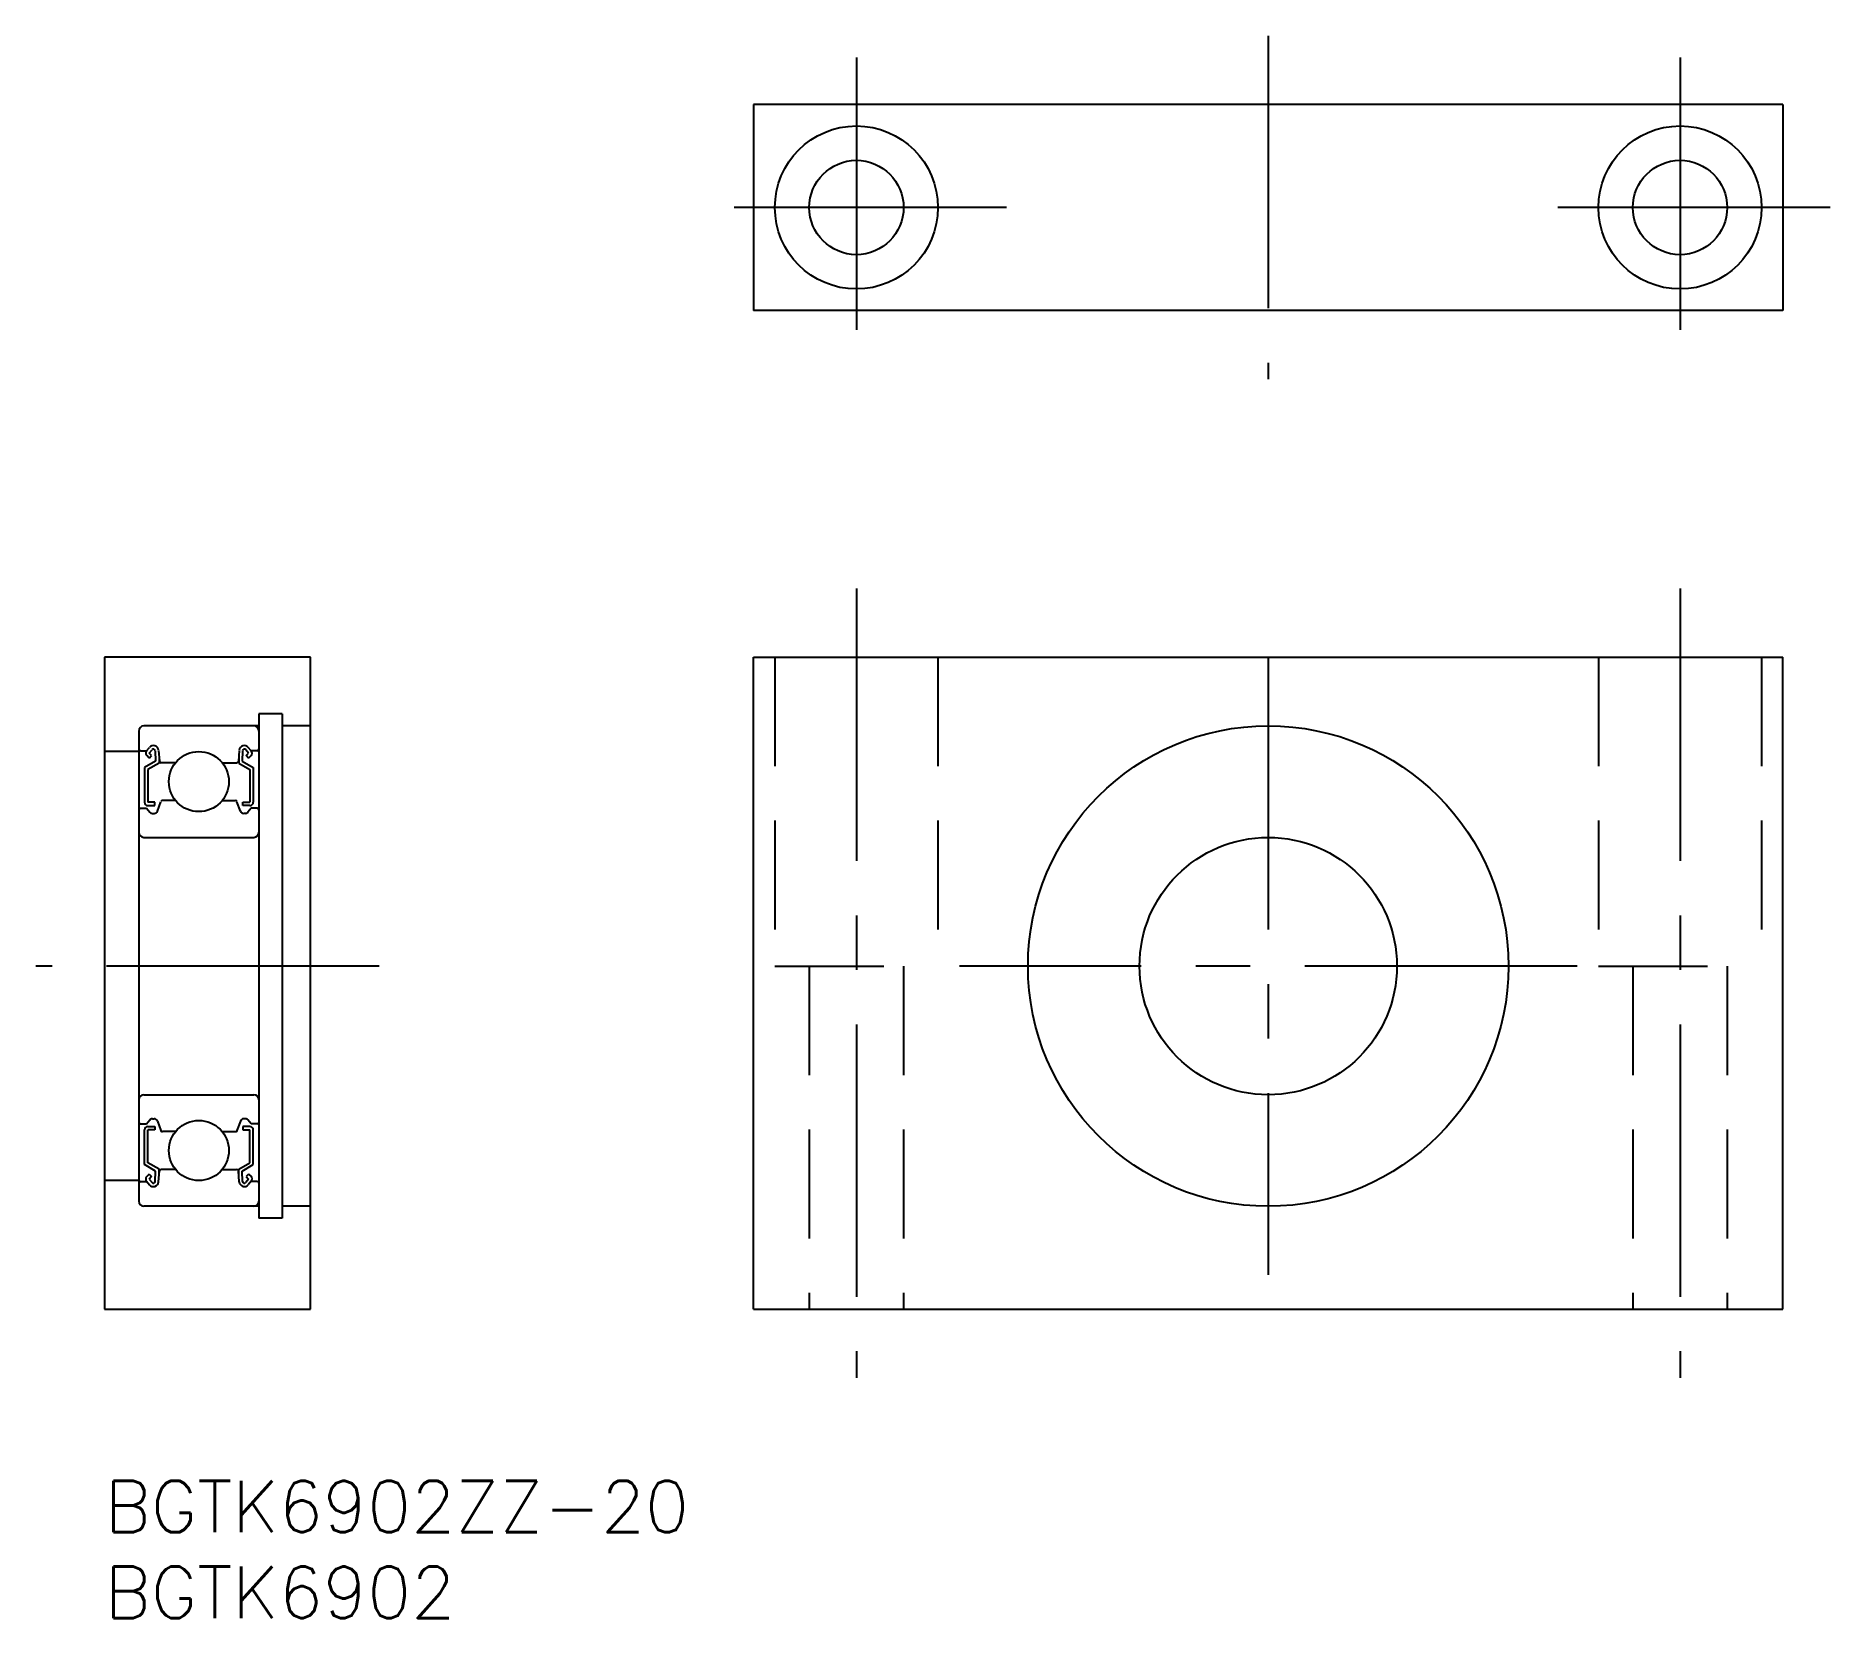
# Model space of a CAD drawing. Extents: x -4 to 101, y -8 to 84.
import ezdxf

# ---------------------------------------------------------------- set-up
doc = ezdxf.new("R2010")
doc.units = 0
doc.header["$LTSCALE"] = 0.5
doc.linetypes.add('CENTER', pattern=[50.8, 31.75, -6.35, 6.35, -6.35])
doc.linetypes.add('DASHED', pattern=[19.05, 12.7, -6.35])
for name, color, linetype in [('MSM_CENTER', 1, 'CENTER'), ('MSM_CONTINUOUS', 7, 'CONTINUOUS'), ('MSM_DASHED', 4, 'DASHED'), ('MSM_PART_NUMBER', 7, 'CONTINUOUS')]:
    doc.layers.add(name, color=color, linetype=linetype)
doc.styles.get("Standard").update_dxf_attribs({"font": 'txt.shx', "height": 3, "bigfont": 'bigfont.shx'})

# ---------------------------------------------------------------- blocks, each defined once
blk = doc.blocks.new('*U6')
at = {"layer": 'MSM_PART_NUMBER'}
blk.add_text('BGTK6902ZZ-20', height=3, dxfattribs=at).set_placement((0, -3))
blk = doc.blocks.new('*U7')
at = {"layer": 'MSM_PART_NUMBER'}
blk.add_text('BGTK6902', height=3, dxfattribs=at).set_placement((0, -8))

msp = doc.modelspace()

# ---------------------------------------------------------------- linework, layer by layer
at = {"layer": 'MSM_CENTER'}
for p, q in [((67.82, 84.21), (67.82, 64.21)), ((43.82, 82.96), (43.82, 65.46)), ((91.82, 82.96), (91.82, 65.46)), ((52.57, 74.21), (35.07, 74.21)), ((100.57, 74.21), (83.07, 74.21)), ((43.82, 52), (43.82, 6)), ((91.82, 52), (91.82, 6)), ((67.82, 48), (67.82, 12)), ((16, 30), (-4, 30)), ((85.82, 30), (49.82, 30))]:
    msp.add_line(p, q, dxfattribs=at)
at = {"layer": 'MSM_CONTINUOUS'}
for p, q in [((37.82, 80.21), (37.82, 68.21)), ((97.82, 80.21), (37.82, 80.21)), ((97.82, 80.21), (97.82, 68.21)), ((97.82, 68.21), (37.82, 68.21)), ((0, 48), (0, 10)), ((12, 48), (0, 48)), ((12, 10), (12, 48)), ((37.82, 10), (37.82, 48)), ((37.82, 48), (97.82, 48)), ((97.82, 10), (97.82, 48)), ((9, 44), (2.3, 44)), ((9, 44.7), (9, 15.3)), ((10.35, 44.7), (9, 44.7)), ((10.35, 44.7), (10.35, 15.3)), ((12, 44), (10.35, 44)), ((2, 43.7), (2, 16.3)), ((2, 42.5), (0, 42.5)), ((2.1, 42.55), (2.46, 42.55)), ((2.98, 41.95), (2.33, 41.57)), ((2.45, 42.54), (2.62, 42.74)), ((2.6, 42.12), (2.46, 42.27)), ((3.18, 41.83), (2.53, 41.46)), ((2.6, 42.41), (2.77, 42.61)), ((2.74, 42.27), (2.6, 42.41)), ((2.6, 42.12), (2.74, 42.27)), ((2.95, 42.55), (2.98, 41.95)), ((3.15, 42.57), (3.2, 41.94)), ((3.18, 42.2), (3.18, 41.83)), ((4.14, 41.85), (3.3, 41.85)), ((6.86, 41.85), (7.7, 41.85)), ((7.85, 42.57), (7.8, 41.94)), ((7.82, 42.2), (7.82, 41.83)), ((7.82, 41.83), (8.47, 41.46)), ((8.05, 42.55), (8.02, 41.95)), ((8.02, 41.95), (8.67, 41.57)), ((8.4, 42.41), (8.23, 42.61)), ((8.26, 42.27), (8.4, 42.41)), ((8.4, 42.12), (8.26, 42.27)), ((8.55, 42.54), (8.38, 42.74)), ((8.4, 42.12), (8.54, 42.27)), ((8.9, 42.55), (8.54, 42.55)), ((2.33, 41.57), (2.33, 39.55)), ((2.53, 41.46), (2.53, 39.55)), ((8.47, 41.46), (8.47, 39.55)), ((8.67, 41.57), (8.67, 39.55)), ((2.1, 39.2), (2.45, 39.2)), ((2.45, 39.2), (2.64, 38.97)), ((2.93, 39.55), (2.53, 39.55)), ((2.53, 39.35), (2.93, 39.35)), ((2.79, 38.9), (2.89, 38.9)), ((2.93, 39.35), (2.93, 39.55)), ((3.08, 39.03), (3.28, 39.58)), ((4.14, 39.65), (3.37, 39.65)), ((6.86, 39.65), (7.63, 39.65)), ((7.92, 39.03), (7.72, 39.58)), ((8.07, 39.55), (8.47, 39.55)), ((8.07, 39.35), (8.07, 39.55)), ((8.47, 39.35), (8.07, 39.35)), ((8.21, 38.9), (8.11, 38.9)), ((8.55, 39.2), (8.36, 38.97)), ((8.9, 39.2), (8.55, 39.2)), ((2.3, 37.5), (8.7, 37.5)), ((2.3, 22.5), (8.7, 22.5)), ((2.45, 20.8), (2.64, 21.03)), ((2.79, 21.1), (2.89, 21.1)), ((3.08, 20.97), (3.28, 20.42)), ((7.92, 20.97), (7.72, 20.42)), ((8.21, 21.1), (8.11, 21.1)), ((8.55, 20.8), (8.36, 21.03)), ((2.1, 20.8), (2.45, 20.8)), ((2.33, 18.43), (2.33, 20.45)), ((2.53, 20.65), (2.93, 20.65)), ((2.53, 18.54), (2.53, 20.45)), ((2.93, 20.45), (2.53, 20.45)), ((2.93, 20.65), (2.93, 20.45)), ((4.14, 20.35), (3.37, 20.35)), ((6.86, 20.35), (7.63, 20.35)), ((8.47, 20.65), (8.07, 20.65)), ((8.07, 20.65), (8.07, 20.45)), ((8.07, 20.45), (8.47, 20.45)), ((8.47, 18.54), (8.47, 20.45)), ((8.9, 20.8), (8.55, 20.8)), ((8.67, 18.43), (8.67, 20.45)), ((2.98, 18.05), (2.33, 18.43)), ((2.6, 17.88), (2.46, 17.73)), ((3.18, 18.17), (2.53, 18.54)), ((2.6, 17.88), (2.74, 17.73)), ((2.95, 17.45), (2.98, 18.05)), ((3.15, 17.43), (3.2, 18.06)), ((3.18, 17.8), (3.18, 18.17)), ((4.14, 18.15), (3.3, 18.15)), ((6.86, 18.15), (7.7, 18.15)), ((7.85, 17.43), (7.8, 18.06)), ((7.82, 18.17), (8.47, 18.54)), ((7.82, 17.8), (7.82, 18.17)), ((8.02, 18.05), (8.67, 18.43)), ((8.05, 17.45), (8.02, 18.05)), ((8.4, 17.88), (8.26, 17.73)), ((8.4, 17.88), (8.54, 17.73)), ((2, 17.5), (0, 17.5)), ((2.1, 17.45), (2.46, 17.45)), ((2.45, 17.46), (2.62, 17.26)), ((2.74, 17.73), (2.6, 17.59)), ((2.6, 17.59), (2.77, 17.39)), ((8.4, 17.59), (8.23, 17.39)), ((8.26, 17.73), (8.4, 17.59)), ((8.55, 17.46), (8.38, 17.26)), ((8.9, 17.45), (8.54, 17.45)), ((9, 16), (2.3, 16)), ((12, 16), (10.35, 16)), ((10.35, 15.3), (9, 15.3)), ((0, 10), (12, 10)), ((37.82, 10), (97.82, 10))]:
    msp.add_line(p, q, dxfattribs=at)
for centre, radius in [((43.82, 74.21), 4.75), ((91.82, 74.21), 4.75), ((43.82, 74.21), 2.75), ((91.82, 74.21), 2.75), ((67.82, 30), 14), ((5.5, 40.75), 1.75), ((67.82, 30), 7.5), ((5.5, 19.25), 1.75)]:
    msp.add_circle(centre, radius, dxfattribs=at)
for centre, radius, start, end in [((2.3, 43.7), 0.3, 90, 180), ((8.7, 43.7), 0.3, 0, 90), ((2.1, 42.65), 0.1, 180, 270), ((2.6, 42.41), 0.2, 140.1364, 224.998), ((2.85, 42.55), 0.3, 4.9347, 140.1364), ((2.85, 42.55), 0.1, 3.1017, 139.9503), ((3.3, 41.95), 0.1, 184.9347, 270), ((7.7, 41.95), 0.1, 270, 355.0653), ((8.15, 42.55), 0.3, 39.8636, 175.0653), ((8.15, 42.55), 0.1, 40.0497, 176.8983), ((8.4, 42.41), 0.2, 315.002, 39.8636), ((8.9, 42.65), 0.1, 270, 0), ((2.1, 39.1), 0.1, 90, 180), ((2.53, 39.55), 0.2, 180, 270), ((2.79, 39.1), 0.2, 219.9772, 270), ((2.89, 39.1), 0.2, 270, 339.9926), ((3.37, 39.55), 0.1, 90, 159.9926), ((7.63, 39.55), 0.1, 20.0074, 90), ((8.11, 39.1), 0.2, 200.0074, 270), ((8.21, 39.1), 0.2, 270, 320.0228), ((8.47, 39.55), 0.2, 270, 0), ((8.9, 39.1), 0.1, 0, 90), ((2.3, 37.8), 0.3, 180, 270), ((8.7, 37.8), 0.3, 270, 0), ((2.3, 22.2), 0.3, 90, 180), ((8.7, 22.2), 0.3, 0, 90), ((2.79, 20.9), 0.2, 90, 140.0228), ((2.89, 20.9), 0.2, 20.0074, 90), ((8.11, 20.9), 0.2, 90, 159.9926), ((8.21, 20.9), 0.2, 39.9772, 90), ((2.1, 20.9), 0.1, 180, 270), ((2.53, 20.45), 0.2, 90, 180), ((3.37, 20.45), 0.1, 200.0074, 270), ((7.63, 20.45), 0.1, 270, 339.9926), ((8.47, 20.45), 0.2, 0, 90), ((8.9, 20.9), 0.1, 270, 0), ((3.3, 18.05), 0.1, 90, 175.0653), ((7.7, 18.05), 0.1, 4.9347, 90), ((2.1, 17.35), 0.1, 90, 180), ((2.6, 17.59), 0.2, 135.002, 219.8636), ((2.85, 17.45), 0.3, 219.8636, 355.0653), ((2.85, 17.45), 0.1, 220.0497, 356.8983), ((8.15, 17.45), 0.3, 184.9347, 320.1364), ((8.15, 17.45), 0.1, 183.1017, 319.9503), ((8.4, 17.59), 0.2, 320.1364, 44.998), ((8.9, 17.35), 0.1, 0, 90), ((2.3, 16.3), 0.3, 180, 270), ((8.7, 16.3), 0.3, 270, 0)]:
    msp.add_arc(centre, radius, start, end, dxfattribs=at)
at = {"layer": 'MSM_DASHED'}
for p, q in [((39.07, 48), (39.07, 30)), ((48.57, 48), (48.57, 30)), ((87.07, 48), (87.07, 30)), ((96.57, 48), (96.57, 30)), ((39.07, 30), (48.57, 30)), ((41.07, 30), (41.07, 10)), ((46.57, 30), (46.57, 10)), ((87.07, 30), (96.57, 30)), ((89.07, 30), (89.07, 10)), ((94.57, 30), (94.57, 10))]:
    msp.add_line(p, q, dxfattribs=at)

# ---------------------------------------------------------------- block references
at = {"layer": 'MSM_CONTINUOUS'}
for name in ['*U6', '*U7']:
    msp.add_blockref(name, (0, 0), dxfattribs=at)

doc.saveas('drawing.dxf')
